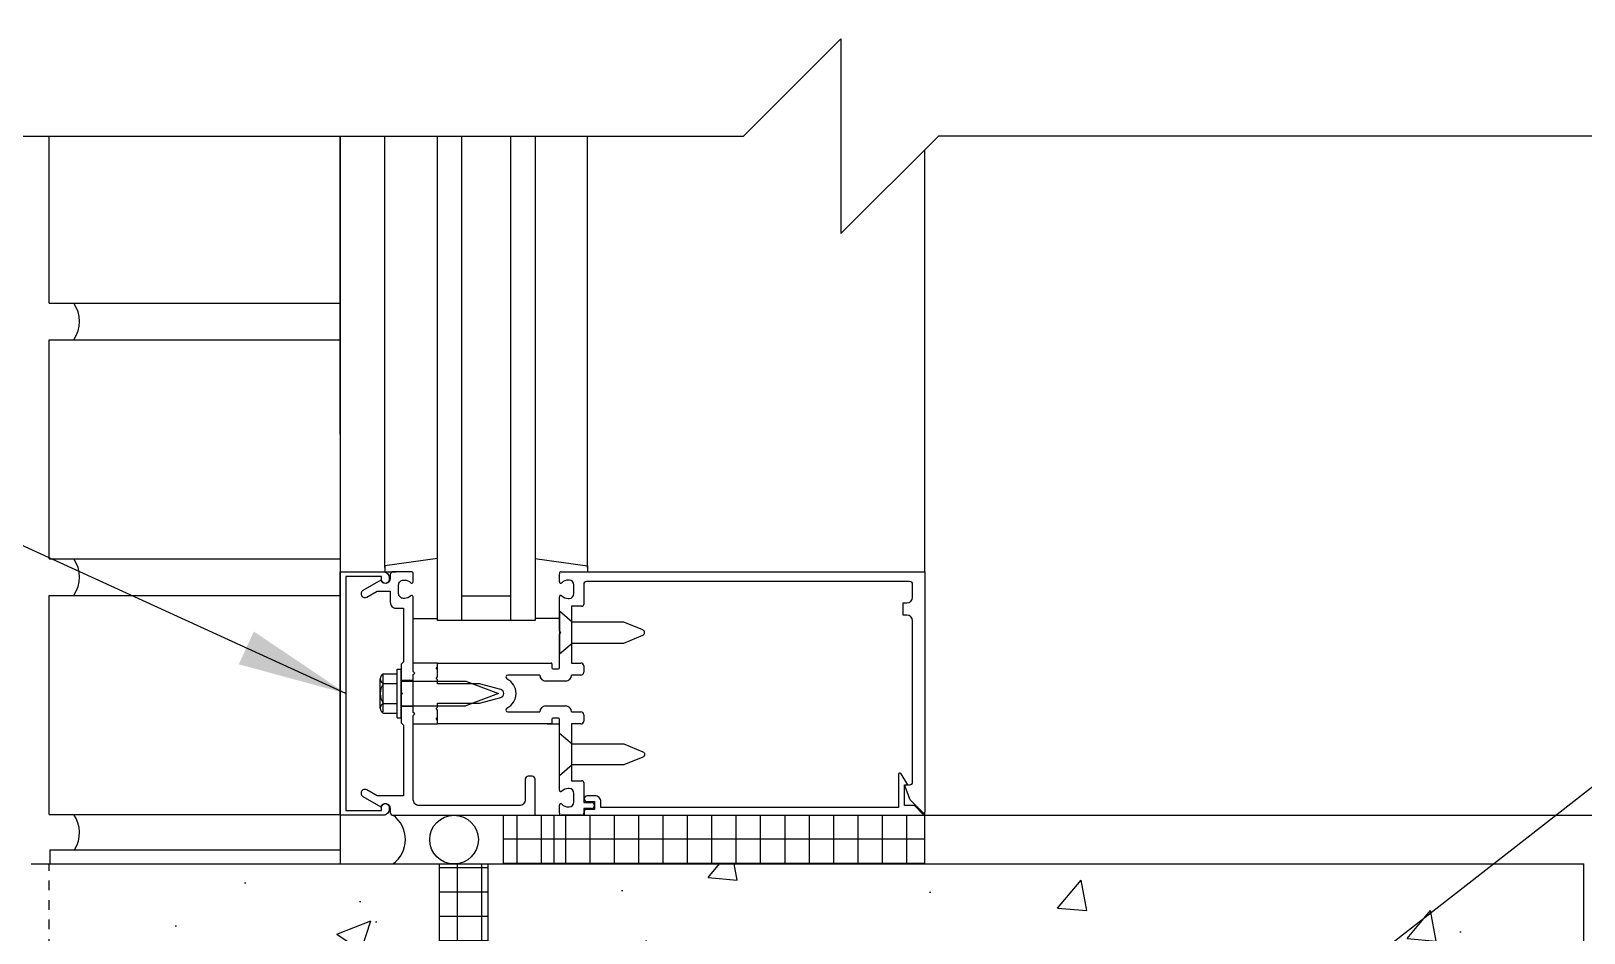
# Model space of a CAD drawing. Header units: inches. Extents: x -6.7 to 42.3, y 74.3 to 149.9.
# Drawn here: x 8.1 to 24.04, y 109.12 to 118.38 of the extents above; entities that cross this region are included whole.
import ezdxf

# ---------------------------------------------------------------- set-up
doc = ezdxf.new("R2010")
doc.units = ezdxf.units.IN
doc.header["$LTSCALE"] = 0.5
doc.header["$MEASUREMENT"] = 0
doc.linetypes.add('HIDDEN2', pattern=[0.1875, 0.125, -0.0625])
for name, color, linetype in [('HATCH', 12, 'Continuous'), ('Hidden2', 12, 'HIDDEN2'), ('line25', 2, 'Continuous'), ('LINE50', 5, 'Continuous'), ('LINE9', 9, 'Continuous'), ('Slab', 5, 'Continuous'), ('TEXT', 4, 'Continuous')]:
    doc.layers.add(name, color=color, linetype=linetype)
doc.styles.add('DIM', font='romans.shx', dxfattribs={"width": 0.7})
doc.dimstyles.new('ext_12', dxfattribs={"dimscale": 12, "dimtxt": 0.09375, "dimasz": 0.09375, "dimexe": 0.09375, "dimexo": 0.0625, "dimgap": 0.0625, "dimtad": 1, "dimdec": 1, "dimzin": 2, "dimdsep": 46, "dimlunit": 4, "dimtxsty": 'DIM', "dimcen": 0.09, "dimdle": 0.09375, "dimclrt": 4, "dimadec": 0, "dimazin": 0, "dimtfac": 1, "dimtdec": 1, "dimtmove": 1, "dimatfit": 3, "dimfxl": 1, "dimfrac": 2, "dimtolj": 1, "dimtzin": 0, "dimarcsym": 0})

msp = doc.modelspace()

# ---------------------------------------------------------------- hatches: boundary and pattern name
at = {"layer": 'HATCH'}
h = msp.add_hatch(dxfattribs=at)
h.set_pattern_fill('AR-CONC', color=256, scale=0.5)
h.paths.add_polyline_path([(21.4161015, 85.6142073, 0.0824145898), (21.2727645, 85.6933137, -0.3178372452), (21.1060978, 85.929016), (21.1060978, 85.996516, -0.4142135624), (21.1685978, 86.059016), (21.2160978, 86.059016), (21.2160978, 86.129016), (21.1110978, 86.129016, -0.1889729321), (20.9552288, 86.2238605, 0.1963228336), (20.5060978, 86.5701202), (19.1842423, 86.8606158, 0.0577946906), (18.4161015, 86.9497023, 0.0577946906), (17.6479607, 86.8606158), (16.3261051, 86.5701202, 0.1963228336), (15.8769742, 86.2238605, -0.1889729321), (15.7211051, 86.129016), (15.6161051, 86.129016), (15.6161051, 86.059016), (15.6636051, 86.059016, -0.4142135624), (15.7261051, 85.996516), (15.7261051, 85.929016, -0.3178372452), (15.5594384, 85.6933137, 0.0824145898), (15.4161015, 85.6142073), (15.4161015, 84.0877083), (17.4473515, 84.0877083), (18.4473515, 83.0877083), (18.4473515, 85.0877083), (19.4473515, 84.0877083), (21.4161015, 84.0877083)])
h.paths.add_polyline_path([(21.4161015, 91.8328432), (21.4161015, 92.5615764), (21.34721, 92.3503091, -0.7257365568), (21.2411015, 92.3315764), (21.1921884, 92.4815764), (21.0661015, 92.4815764, -0.4142135624), (21.0161015, 92.5315764), (21.0161015, 92.5615764), (20.9161015, 92.5615764), (20.9161015, 94.0768908, 0.2589583705), (20.6569609, 94.5436893, -0.3113104134), (20.6004014, 94.6738332, 2.1272927511), (20.1878158, 94.4493425, -1), (20.0243872, 94.0408195, -0.3253062267), (19.5578124, 94.7829854, 0.1048804382), (19.3854166, 95.5947968, 1.4229132431), (19.0519098, 95.127712, -0.7355925422), (19.0646946, 94.6696654, -0.0827551475), (18.4161015, 94.5615764, -0.0827551475), (17.7675083, 94.6696654, -0.7355925422), (17.7802932, 95.127712, 1.4229132431), (17.4467863, 95.5947968, 0.1048804382), (17.2743905, 94.7829854, -0.3253062267), (16.8078158, 94.0408195, -1), (16.6443872, 94.4493425, 2.1272927511), (16.2318015, 94.6738332, -0.3113104134), (16.175242, 94.5436893, 0.2589583705), (15.9161015, 94.0768908), (15.9161015, 92.5615764), (15.8161015, 92.5615764), (15.8161015, 92.5315764, -0.4142135624), (15.7661015, 92.4815764), (15.6400145, 92.4815764), (15.59721, 92.3503091, -0.7257365569), (15.4911015, 92.3315764), (15.4161015, 92.5615764), (15.4161015, 89.7438247, 0.0643975703), (15.5261051, 89.6778652), (15.6161051, 89.6778652), (15.6161051, 89.6361391, -0.2490694202), (15.7261051, 89.429016), (15.7261051, 89.361516, -0.4142135624), (15.6636051, 89.299016), (15.6161051, 89.299016), (15.6161051, 89.229016), (15.7211051, 89.229016, 0.1004604156), (16.1148036, 89.2861787, -0.6014354321), (16.234307, 89.1812954, 2.1820948247), (16.6443872, 89.3942048, -1), (16.8078158, 89.8027279, -0.2443795114), (17.2562236, 89.281971, 0.0531565226), (17.4220631, 88.6678894, 1.5531317869), (17.7802932, 89.0921941, -0.7355925422), (17.7675083, 89.5502406, -0.0827551475), (18.4161015, 89.6583297, -0.0827551475), (19.0646946, 89.5502406, -0.7355925422), (19.0519098, 89.0921941, 1.5531317869), (19.4101399, 88.6678894, 0.0531565226), (19.5759793, 89.281971, -0.2443795114), (20.0243872, 89.8027279, -1), (20.1878158, 89.3942048, 2.1820948247), (20.5978959, 89.1812954, -0.6014354321), (20.7173994, 89.2861787, 0.1004604156), (21.1110978, 89.229016), (21.2160978, 89.229016), (21.2160978, 89.299016), (21.1685978, 89.299016, -0.4142135624), (21.1060978, 89.361516), (21.1060978, 89.429016, -0.2490694202), (21.2160978, 89.6361391), (21.2160978, 89.6778652), (21.3060978, 89.6778652, 0.0643975703), (21.4161015, 89.7438247)])
h.paths.add_polyline_path([(18.3011006, 96.5673857, 0.4135815914), (17.9261015, 96.9415764), (16.5411015, 96.9415764, 0.4142135624), (15.9161015, 96.3165764), (15.9161015, 95.7898486, 0.5490706968), (16.4500553, 95.4502037), (17.4623785, 95.923971, -0.0530942443), (17.9129196, 96.0791148, 0.3501185223)])
h.paths.add_polyline_path([(17.9129196, 97.9840379, -0.0530942443), (17.4623785, 98.1391818), (16.4500553, 98.612949, 0.5490706968), (15.9161015, 98.2733041), (15.9161015, 97.7465764, 0.4142135624), (16.5411015, 97.1215764), (17.9261015, 97.1215764, 0.4135815913), (18.3011006, 97.495767, 0.3501185224)])
h.paths.add_polyline_path([(20.9161015, 97.7465764), (20.9161015, 98.2733041, 0.5490706968), (20.3821476, 98.612949), (19.3698244, 98.1391818, -0.0530942443), (18.9192833, 97.9840379, 0.3501185223), (18.5311023, 97.495767, 0.4135815914), (18.9061015, 97.1215764), (20.2911015, 97.1215764, 0.4142135624)])
h.paths.add_polyline_path([(20.2911015, 96.9415764), (18.9061015, 96.9415764, 0.4135815913), (18.5311023, 96.5673857, 0.3501185224), (18.9192833, 96.0791148, -0.0530942443), (19.3698244, 95.923971), (20.3821476, 95.4502037, 0.5490706968), (20.9161015, 95.7898486), (20.9161015, 96.3165764, 0.4142135624)])
h.paths.add_polyline_path([(20.7961015, 100.7204932), (20.7961015, 100.8328432), (20.7961015, 100.9451932), (20.9161015, 101.1451932), (20.9161015, 102.286063, 0.2910966595), (20.6280399, 102.7389229), (19.3698244, 103.3277678, 0.0933692721), (18.5629761, 103.5350993, 0.0163324644), (18.4161015, 103.5398982, 0.1098692817), (17.4623785, 103.3277678), (16.204163, 102.7389229, 0.2910966595), (15.9161015, 102.286063), (15.9161015, 101.1451932), (16.0361015, 100.9451932), (16.0361015, 100.8328432), (16.0361015, 100.7204932), (15.9161015, 100.5204932), (15.9161015, 99.3796235, 0.2910966595), (16.204163, 98.9267636), (17.4623785, 98.3379187, 0.1098692817), (18.4161015, 98.1257883, 0.1098692817), (19.3698244, 98.3379187), (20.6280399, 98.9267636, 0.2910966595), (20.9161015, 99.3796235), (20.9161015, 100.5204932)])
h.paths.add_polyline_path([(18.3011006, 104.1699194, 0.4135815915), (17.9261015, 104.5441101), (16.5411015, 104.5441101, 0.4142135624), (15.9161015, 103.9191101), (15.9161015, 103.3923824, 0.5490706968), (16.4500553, 103.0527375), (17.4623785, 103.5265047, -0.0530942443), (17.9129196, 103.6816486, 0.1829837551), (18.207655, 103.8779278, 0.1570718046)])
h.paths.add_polyline_path([(17.9129196, 105.5865717, -0.0530942443), (17.4623785, 105.7417155), (16.4500553, 106.2154828, 0.5490706968), (15.9161015, 105.8758378), (15.9161015, 105.3491101, 0.4142135624), (16.5411015, 104.7241101), (17.9261015, 104.7241101, 0.4135815917), (18.3011006, 105.0983008, 0.3501185221)], flags=17)
h.paths.add_polyline_path([(20.9161015, 105.3491101), (20.9161015, 105.8758378, 0.5490706968), (20.3821476, 106.2154828), (19.3698244, 105.7417155, -0.0530942443), (18.9192833, 105.5865717, 0.3501185223), (18.5311023, 105.0983008, 0.4135815915), (18.9061015, 104.7241101), (20.2911015, 104.7241101, 0.4142135624)], flags=17)
h.paths.add_polyline_path([(20.2911015, 104.5441101), (18.9061015, 104.5441101, 0.1175252216), (18.7369534, 104.503795, 0.2823332061), (18.5311023, 104.1699194, 0.3501185224), (18.9192833, 103.6816486, -0.0530942443), (19.3698244, 103.5265047), (20.3821476, 103.0527375, 0.5490706968), (20.9161015, 103.3923824), (20.9161015, 103.9191101, 0.4142135624)])
h.paths.add_polyline_path([(24.0411015, 109.8328432), (12.7911015, 109.8328432), (12.7911015, 105.8322339), (15.4161015, 103.2072339), (15.4161015, 105.8322339), (15.4161051, 107.5887956), (15.9161015, 107.5887956, 0.2589583705), (16.175242, 107.1219972, -0.3113104134), (16.2318015, 106.9918533, 2.1272927511), (16.6443872, 107.216344, -1), (16.8078158, 107.624867, -0.3253062267), (17.2743905, 106.8827011, 0.1048804382), (17.4467863, 106.0708897, 1.4229132431), (17.7802932, 106.5379745, -0.7355925422), (17.7675083, 106.996021, -0.0827551475), (18.4161015, 107.1041101, -0.0827551475), (19.0646946, 106.996021, -0.7355925422), (19.0519098, 106.5379745, 1.4229132431), (19.3854166, 106.0708897, 0.1048804382), (19.5578124, 106.8827011, -0.3253062267), (20.0243872, 107.624867, -1), (20.1878158, 107.216344, 2.1272927511), (20.6004014, 106.9918533, -0.3113104134), (20.6569609, 107.1219972, 0.2589583705), (20.9161015, 107.5887956), (21.4161015, 107.5887956), (21.4161015, 103.2066246), (24.0411015, 105.8322339)])
h.paths.add_polyline_path([(34.4627027, 107.8328432), (32.4627027, 107.8328432), (33.4627027, 108.8328432), (33.4627027, 109.8328432), (24.5411015, 109.8328432), (24.5411015, 105.8322663), (33.4627027, 105.8328432), (33.4627027, 106.8328432)])
h.paths.add_polyline_path([(12.2911015, 109.8328432), (10.2911015, 109.8328432), (8.1036015, 109.8328432), (3.3706992, 109.6771346), (3.3703394, 107.4253346), (4.3701796, 106.4254944), (3.3701796, 106.4254944), (2.3701796, 106.4254944), (3.3700199, 105.4256542), (3.3697399, 103.6738568), (12.2911015, 103.9673624)])
h.paths.add_polyline_path([(21.4161015, 132.7260064, 0.0824145898), (21.2727645, 132.8051129, -0.3178372452), (21.1060978, 133.0408152), (21.1060978, 133.1083152, -0.4142135624), (21.1685978, 133.1708152), (21.2160978, 133.1708152), (21.2160978, 133.2408152), (21.1110978, 133.2408152, -0.1889729321), (20.9552288, 133.3356597, 0.1963228336), (20.5060978, 133.6819194), (19.1842423, 133.972415, 0.0577946906), (18.4161015, 134.0615014, 0.0577946906), (17.6479607, 133.972415), (16.3261051, 133.6819194, 0.1963228336), (15.8769742, 133.3356597, -0.1889729321), (15.7211051, 133.2408152), (15.6161051, 133.2408152), (15.6161051, 133.1708152), (15.6636051, 133.1708152, -0.4142135624), (15.7261051, 133.1083152), (15.7261051, 133.0408152, -0.3178372452), (15.5594384, 132.8051129, 0.0824145898), (15.4161015, 132.7260064), (15.4161015, 130.7863182), (16.7443334, 130.7863182), (16.8175567, 130.8595415), (17.2443334, 131.0363182), (17.2443334, 130.0363182), (16.8175567, 130.2130949), (16.7443334, 130.2863182), (15.4161015, 130.2863182), (15.4161015, 128.2148277), (16.3599563, 128.2148277), (16.3599563, 129.095319), (16.4224563, 129.2148277), (16.4849563, 129.095319), (16.4849563, 128.2148277), (17.275865, 128.2148277), (21.4161015, 128.2148277)])
h.paths.add_polyline_path([(15.4161015, 132.7260064), (15.4161015, 135.1038218), (12.7911015, 132.4738182), (12.7911015, 130.7863182), (15.4161015, 130.7863182)])
h.paths.add_polyline_path([(15.4161015, 130.2863182), (12.7911015, 130.2863182), (12.7911015, 128.2148277), (15.4161015, 128.2148277)])
h.paths.add_polyline_path([(21.4161015, 138.9446424), (21.4161015, 141.033661, 0.0643975703), (21.3060978, 141.0996205), (21.2160978, 141.0996205), (21.2160978, 141.1413465, -0.2490694202), (21.1060978, 141.3484697), (21.1060978, 141.4159697, -0.4142135624), (21.1685978, 141.4784697), (21.2160978, 141.4784697), (21.2160978, 141.5484697), (21.1110978, 141.5484697, 0.1004604156), (20.7173994, 141.4913069, -0.6014354322), (20.5978959, 141.5961903, 2.1820948247), (20.1878158, 141.3832808, -1), (20.0243872, 140.9747578, -0.2443795114), (19.5759793, 141.4955147, 0.0531565226), (19.4101399, 142.1095963, 1.5531317869), (19.0519098, 141.6852916, -0.7355925422), (19.0646946, 141.227245, -0.0827551475), (18.4161015, 141.119156, -0.0827551475), (17.7675083, 141.227245, -0.7355925422), (17.7802932, 141.6852916, 1.5531317869), (17.4220631, 142.1095963, 0.0531565226), (17.2562236, 141.4955147, -0.2443795114), (16.8078158, 140.9747578, -1), (16.6443872, 141.3832808, 2.1820948247), (16.234307, 141.5961903, -0.6014354317), (16.1148036, 141.4913069, 0.1004604157), (15.7211051, 141.5484697), (15.6161051, 141.5484697), (15.6161051, 141.4784697), (15.6636051, 141.4784697, -0.4142135624), (15.7261051, 141.4159697), (15.7261051, 141.3484697, -0.2490694202), (15.6161051, 141.1413465), (15.6161051, 141.0996205), (15.5261051, 141.0996205, 0.0643975703), (15.4161015, 141.033661), (15.4161015, 138.9446424), (15.4161015, 136.8556239, 0.0643975703), (15.5261051, 136.7896644), (15.6161051, 136.7896644), (15.6161051, 136.7479383, -0.2490694202), (15.7261051, 136.5408152), (15.7261051, 136.4733152, -0.4142135624), (15.6636051, 136.4108152), (15.6161051, 136.4108152), (15.6161051, 136.3408152), (15.7211051, 136.3408152, 0.1004604156), (16.1148036, 136.3979779, -0.6014354321), (16.234307, 136.2930946, 2.1820948247), (16.6443872, 136.506004, -1), (16.8078158, 136.9145271, -0.2443795114), (17.2562236, 136.3937702, 0.0531565226), (17.4220631, 135.7796886, 1.5531317869), (17.7802932, 136.2039933, -0.7355925422), (17.7675083, 136.6620398, -0.0827551475), (18.4161015, 136.7701289, -0.0827551475), (19.0646946, 136.6620398, -0.7355925422), (19.0519098, 136.2039933, 1.5531317869), (19.4101399, 135.7796886, 0.0531565226), (19.5759793, 136.3937702, -0.2443795114), (20.0243872, 136.9145271, -1), (20.1878158, 136.506004, 2.1820948247), (20.5978959, 136.2930946, -0.6014354319), (20.7173994, 136.3979779, 0.1004604157), (21.1110978, 136.3408152), (21.2160978, 136.3408152), (21.2160978, 136.4108152), (21.1685978, 136.4108152, -0.4142135624), (21.1060978, 136.4733152), (21.1060978, 136.5408152, -0.2490694202), (21.2160978, 136.7479383), (21.2160978, 136.7896644), (21.3060978, 136.7896644, 0.0643975703), (21.4161015, 136.8556239)])
h.paths.add_polyline_path([(21.4161015, 147.9446424), (17.4161015, 147.9446424), (16.4161015, 148.9446424), (16.4161015, 146.9446424), (15.4161015, 147.9446424), (15.4161015, 145.1632784, 0.0824145898), (15.5594384, 145.084172, -0.3178372452), (15.7261051, 144.8484697), (15.7261051, 144.7809697, -0.4142135624), (15.6636051, 144.7184697), (15.6161051, 144.7184697), (15.6161051, 144.6484697), (15.7211051, 144.6484697, -0.1889729321), (15.8769742, 144.5536252, 0.1963228336), (16.3261051, 144.2073655), (17.6479607, 143.9168699, 0.0577946906), (18.4161015, 143.8277834, 0.0577946906), (19.1842423, 143.9168699), (20.5060978, 144.2073655, 0.1963228336), (20.9552288, 144.5536252, -0.1889729321), (21.1110978, 144.6484697), (21.2160978, 144.6484697), (21.2160978, 144.7184697), (21.1685978, 144.7184697, -0.4142135624), (21.1060978, 144.7809697), (21.1060978, 144.8484697, -0.3178372452), (21.2727645, 145.084172, 0.0824145898), (21.4161015, 145.1632784)])
h = msp.add_hatch(dxfattribs=at)
h.set_pattern_fill('NET', color=256, scale=2, style=0)
h.set_pattern_definition([(0, (-2.40854, -1.41056), (0, 0.25), []), (90, (-2.40854, -1.41056), (-0.25, 2e-17), [])])
h.paths.add_polyline_path([(13.755865, 110.3328432), (13.545865, 110.3328432), (13.275865, 110.3328432), (12.9472447, 110.3328432), (12.9472447, 109.8328432), (17.275865, 109.8328432), (17.275865, 110.3328432)])
h = msp.add_hatch(dxfattribs=at)
h.set_pattern_fill('NET', color=256, scale=2, style=0)
h.set_pattern_definition([(0, (-108.7712, -47.95293), (0, 0.25), []), (90, (-108.7712, -47.95293), (-0.25, 2e-17), [])])
h.paths.add_polyline_path([(12.7911015, 106.5375047), (12.2911015, 106.6714793), (12.2911015, 103.9673624), (12.7911015, 103.983812)])
h.paths.add_polyline_path([(12.7911015, 108.7339441), (12.2911015, 108.8232115), (12.2911015, 106.6714793), (12.7911015, 106.5375047)])
h.paths.add_polyline_path([(12.7911015, 109.8328432), (12.2911015, 109.8328432), (12.2911015, 108.8232115), (12.7911015, 108.7339441)])
at = {"layer": 'Slab'}
h = msp.add_hatch(dxfattribs=at)
h.set_pattern_fill('EARTH', color=12, scale=8, angle=45, style=0)
h.paths.add_polyline_path([(12.2304702, 109.8082307), (12.2304701, 109.8082319), (12.2271969, 109.8080828)])

# ---------------------------------------------------------------- linework, layer by layer
at = {"layer": 'HATCH'}
for p, q in [((11.275865, 114.2434075), (11.275865, 117.3050855)), ((11.7361101, 112.8758636), (11.7361101, 117.3050855)), ((12.525865, 112.3328432), (12.525865, 117.3050855)), ((13.025865, 117.3050855), (13.025865, 112.3328432)), ((13.81562, 112.8758636), (13.81562, 117.3050855)), ((17.275865, 112.8328432), (17.275865, 117.164849)), ((12.2761101, 112.9697643), (11.7361101, 112.8932289)), ((11.7361101, 112.8932289), (11.7361101, 112.8332289)), ((13.27562, 112.9697643), (13.81562, 112.8932289)), ((13.025865, 112.5828432), (12.525865, 112.5828432)), ((13.275865, 110.3328432), (13.545865, 110.3328432)), ((13.755865, 110.3328432), (17.275865, 110.3328432))]:
    msp.add_line(p, q, dxfattribs=at)
at = {"layer": 'HATCH', "color": 12}
for p, q in [((13.2358003, 109.8328432), (13.3295483, 109.8328432)), ((14.1108003, 109.8328432), (14.2983003, 109.8328432))]:
    msp.add_line(p, q, dxfattribs=at)
at = {"layer": 'HATCH'}
msp.add_circle((12.444865, 110.0828432), 0.25, dxfattribs=at)
for centre, radius, start, end in [((8.2763406, 115.4023277), 0.3244296, 324.69439705, 35.30560295), ((8.2763406, 112.7773277), 0.3244296, 324.69439705, 35.30560295), ((8.2763406, 110.1523277), 0.3244296, 327.67119838, 35.30560295), ((11.632365, 110.0828432), 0.3125, 306.86989765, 53.13010235)]:
    msp.add_arc(centre, radius, start, end, dxfattribs=at)
at = {"layer": 'Hidden2'}
msp.add_line((8.2911015, 105.7624137), (8.2911015, 109.8328432), dxfattribs=at)
at = {"layer": 'line25', "color": 12}
for p, q in [((8.2911015, 115.5898277), (8.2911015, 117.3050855)), ((11.27599, 117.3050855), (11.27599, 109.8328432)), ((8.2911015, 115.5898277), (11.27599, 115.5898277)), ((8.2911015, 112.9648277), (8.2911015, 115.2148277)), ((8.2911015, 115.2148277), (11.27599, 115.2148277)), ((8.2911015, 112.9648277), (11.27599, 112.9648277)), ((8.2911015, 110.3398277), (8.2911015, 112.5898277)), ((8.2911015, 112.5898277), (11.27599, 112.5898277)), ((8.2911015, 110.3398277), (11.27599, 110.3398277)), ((8.3004814, 109.9788301), (11.27599, 109.9788301)), ((8.3004814, 109.8328432), (8.3004814, 109.9788301))]:
    msp.add_line(p, q, dxfattribs=at)
at = {"layer": 'line25'}
msp.add_line((12.2911015, 109.8328432), (12.2911015, 103.9673624), dxfattribs=at)
at = {"layer": 'LINE50'}
for p, q in [((8.1036015, 109.8328432), (10.2911015, 109.8328432)), ((10.2911015, 109.8328432), (24.0411015, 109.8328432)), ((12.7911015, 109.8328432), (12.7911015, 91.8328432)), ((24.0411015, 91.8328432), (24.0411015, 109.8328432))]:
    msp.add_line(p, q, dxfattribs=at)
at = {"layer": 'LINE9'}
for p, q in [((15.4161015, 117.3050855), (16.4161015, 118.3050855)), ((16.4161015, 118.3050855), (16.4161015, 116.3050855)), ((7.2911015, 117.3050855), (15.4161015, 117.3050855)), ((16.4161015, 116.3050855), (17.4161015, 117.3050855)), ((25.5411015, 117.3050855), (17.4161015, 117.3050855)), ((13.81562, 112.8932289), (13.81562, 112.8332289)), ((11.7361101, 112.8332289), (11.851741, 112.8332289)), ((13.525865, 112.7308432), (13.525865, 112.8128432)), ((13.545865, 112.8328432), (17.275865, 112.8328432)), ((13.625865, 112.7468432), (13.6153567, 112.7468432)), ((13.675865, 112.6088432), (13.675865, 112.6968432)), ((13.775865, 112.7028432), (13.775865, 112.4978432)), ((17.120865, 112.7328432), (13.805865, 112.7328432)), ((17.150865, 112.5728432), (17.150865, 112.7028432)), ((17.275865, 112.8328432), (17.275865, 110.3639143)), ((13.525865, 112.2228432), (13.525865, 112.5748432)), ((13.6153567, 112.5588432), (13.625865, 112.5588432)), ((13.657865, 112.3158432), (13.525865, 112.4268432)), ((13.525865, 112.4268432), (13.525865, 111.9888432)), ((13.755865, 112.4778432), (13.650865, 112.4778432)), ((13.650865, 112.4778432), (13.650865, 111.8958432)), ((17.055865, 112.3878432), (17.055865, 112.5128432)), ((17.055865, 112.5128432), (17.090865, 112.5128432)), ((17.090865, 112.3878432), (17.055865, 112.3878432)), ((12.0261101, 112.3532289), (12.2761101, 112.3532289)), ((13.52562, 112.3532289), (13.27562, 112.3532289)), ((13.540865, 112.2078432), (13.525865, 112.2228432)), ((13.525865, 112.1928432), (13.540865, 112.2078432)), ((14.1885238, 112.3158432), (13.657865, 112.3158432)), ((14.3823455, 112.2355596), (14.1885238, 112.3158432)), ((17.150865, 110.6748432), (17.150865, 112.3278432)), ((13.525865, 111.8458432), (13.525865, 112.1928432)), ((13.525865, 111.9888432), (13.657865, 112.0998432)), ((13.657865, 112.0998432), (14.1885238, 112.0998432)), ((14.1885238, 112.0998432), (14.3823455, 112.1801269)), ((12.275865, 111.8958432), (12.025865, 111.8958432)), ((12.025865, 111.8333432), (12.025865, 111.8958432)), ((12.275865, 111.8558432), (12.275865, 111.8958432)), ((12.275865, 111.8958432), (13.439865, 111.8958432)), ((12.275865, 111.8333432), (12.275865, 111.8958432)), ((13.449865, 111.8858432), (13.449865, 111.8458432)), ((13.650865, 111.8958432), (13.745865, 111.8958432)), ((11.68626, 111.4306632), (11.68626, 111.7350382)), ((11.698555, 111.7694432), (11.71726, 111.7694432)), ((11.71726, 111.3962532), (11.71726, 111.7694432)), ((11.721185, 111.7857632), (11.860865, 111.7857632)), ((11.860865, 111.3328432), (11.860865, 111.8328432)), ((11.860865, 111.8328432), (11.900865, 111.8328432)), ((11.900865, 111.3328432), (11.900865, 111.8328432)), ((12.260865, 111.8408432), (12.275865, 111.8558432)), ((12.275865, 111.8258432), (12.260865, 111.8408432)), ((12.260865, 111.7378432), (12.275865, 111.7528432)), ((12.275865, 111.7228432), (12.260865, 111.7378432)), ((12.275865, 111.7528432), (12.275865, 111.8258432)), ((12.275865, 111.6828432), (12.275865, 111.7228432)), ((13.324865, 111.7708432), (12.9972451, 111.7708432)), ((13.459865, 111.8358432), (13.515865, 111.8358432)), ((13.745865, 111.7708432), (13.650865, 111.7708432)), ((13.775865, 111.8658432), (13.775865, 111.8008432)), ((11.721185, 111.6843082), (11.860865, 111.6843082)), ((12.025865, 111.7158432), (11.900865, 111.7158432)), ((11.900865, 111.7082332), (12.565865, 111.7082332)), ((12.705865, 111.6828432), (12.275865, 111.6828432)), ((12.565865, 111.7082332), (12.900865, 111.5828432)), ((12.900865, 111.5828432), (12.565865, 111.4574632)), ((12.9239772, 111.6244003), (12.705865, 111.6828432)), ((13.590865, 111.7108432), (13.384865, 111.7108432)), ((11.721185, 111.4813882), (11.860865, 111.4813882)), ((11.900865, 111.4574632), (12.565865, 111.4574632)), ((12.025865, 111.4498432), (11.900865, 111.4498432)), ((12.260865, 111.4278432), (12.275865, 111.4428432)), ((12.275865, 111.4128432), (12.260865, 111.4278432)), ((12.275865, 111.4428432), (12.275865, 111.4828432)), ((12.275865, 111.4828432), (12.705865, 111.4828432)), ((12.275865, 111.3398432), (12.275865, 111.4128432)), ((12.705865, 111.4828432), (12.9239772, 111.5412862)), ((13.384865, 111.4548432), (13.590865, 111.4548432)), ((11.698555, 111.3962532), (11.71726, 111.3962532)), ((11.721185, 111.3799332), (11.860865, 111.3799332)), ((11.860865, 111.3328432), (11.900865, 111.3328432)), ((12.025865, 111.2698432), (12.025865, 111.3323432)), ((12.025865, 111.2698432), (12.275865, 111.2698432)), ((12.260865, 111.3248432), (12.275865, 111.3398432)), ((12.275865, 111.3098432), (12.260865, 111.3248432)), ((12.275865, 111.2698432), (12.275865, 111.3323432)), ((12.275865, 111.2698432), (12.275865, 111.3098432)), ((13.439865, 111.2698432), (12.275865, 111.2698432)), ((12.9972451, 111.3948432), (13.324865, 111.3948432)), ((13.400865, 111.2698432), (13.525865, 111.2698432)), ((13.449865, 111.3198432), (13.449865, 111.2798432)), ((13.515865, 111.3298432), (13.459865, 111.3298432)), ((13.525865, 110.9728432), (13.525865, 111.3198432)), ((13.650865, 111.3948432), (13.745865, 111.3948432)), ((13.745865, 111.2698432), (13.650865, 111.2698432)), ((13.650865, 111.2698432), (13.650865, 110.6878432)), ((13.775865, 111.3648432), (13.775865, 111.2998432)), ((13.525865, 110.5908432), (13.525865, 110.9428432)), ((13.625865, 110.6068432), (13.6153567, 110.6068432)), ((13.650865, 110.6878432), (13.755865, 110.6878432)), ((13.775865, 110.6678432), (13.775865, 110.4628432)), ((17.1249866, 110.4906507), (17.068865, 110.6448432)), ((17.068865, 110.6448432), (17.120865, 110.6448432)), ((13.675865, 110.4688432), (13.675865, 110.5568432)), ((13.775865, 110.4628432), (13.856865, 110.4628432)), ((17.258794, 110.3568432), (17.1249866, 110.4906507)), ((12.9472447, 110.3328432), (12.9472447, 109.8328432)), ((13.4692752, 110.3328432), (33.4627027, 110.3328432)), ((13.4692752, 110.3328432), (13.4692752, 109.8328432)), ((13.525865, 110.3528432), (13.525865, 110.4348432)), ((13.755865, 110.3328432), (13.545865, 110.3328432)), ((13.6153567, 110.4188432), (13.625865, 110.4188432)), ((13.856865, 110.4028432), (13.775865, 110.4028432)), ((13.775865, 110.4028432), (13.775865, 110.3528432)), ((17.275865, 110.3328432), (17.275865, 110.3639143)), ((17.275865, 109.8328432), (17.275865, 110.3639143))]:
    msp.add_line(p, q, dxfattribs=at)
msp.add_lwpolyline([(13.275865, 117.3050855), (13.275865, 112.3328432), (12.275865, 112.3328432), (12.275865, 117.3050855)], dxfattribs=at)
for points in [[(11.335865, 110.3828432), (11.699865, 110.3828432), (11.699865, 110.4128432, -1), (11.779865, 110.4128432), (11.779865, 110.3928432, -0.4142135624), (11.719865, 110.3328432), (11.275865, 110.3328432), (11.275865, 112.8328432), (11.719865, 112.8328432, -0.4142135624), (11.779865, 112.7728432), (11.779865, 112.7528432, -1), (11.699865, 112.7528432), (11.699865, 112.7828432), (11.335865, 112.7828432)], [(11.925865, 112.4588432), (11.925865, 111.9078432), (11.900865, 111.8828432), (11.900865, 111.5978432), (11.915865, 111.5828432), (11.900865, 111.5678432), (11.900865, 111.2828432), (11.925865, 111.2578432), (11.925865, 110.5328432), (11.6550404, 110.5328432), (11.549865, 110.5935663, 1), (11.509865, 110.5242842), (11.6924942, 110.4188432, -0.8490904587), (11.789865, 110.4028432), (11.789865, 110.3628432, 0.4142135624), (11.819865, 110.3328432), (13.275865, 110.3328432), (13.275865, 110.7028432, 0.4142135624), (13.245865, 110.7328432), (13.205865, 110.7328432, 0.4142135624), (13.175865, 110.7028432), (13.175865, 110.4928432, -0.4142135624), (13.115865, 110.4328432), (12.085865, 110.4328432, -0.4142135624), (12.025865, 110.4928432), (12.025865, 111.3578432), (12.040865, 111.3728432), (12.025865, 111.3878432), (12.025865, 111.7778432), (12.040865, 111.7928432), (12.025865, 111.8078432), (12.025865, 112.5748432, 0.6693764951), (12.0002234, 112.5854147, -0.1997729274), (11.9363734, 112.5588432), (11.925865, 112.5588432, -0.4142135624), (11.875865, 112.6088432), (11.875865, 112.6968432, -0.4142135624), (11.925865, 112.7468432), (11.9363734, 112.7468432, -0.1997729274), (12.0002234, 112.7202718, 0.6693764951), (12.025865, 112.7308432), (12.025865, 112.8128432, 0.4142135624), (12.005865, 112.8328432), (11.819865, 112.8328432, 0.4142135624), (11.789865, 112.8028432), (11.789865, 112.7628432, -0.8490904587), (11.6924942, 112.7468432), (11.509865, 112.6414023, 1), (11.549865, 112.5721202), (11.6550404, 112.6328432), (11.789865, 112.6328432), (11.789865, 112.5188432, 0.4142135624), (11.849865, 112.4588432)], [(13.657865, 110.8498432), (13.525865, 110.7388432), (13.525865, 111.1768432), (13.657865, 111.0658432), (14.1885238, 111.0658432), (14.3823455, 110.9855596, -0.6681786379), (14.3823455, 110.9301269), (14.1885238, 110.8498432)], [(13.801865, 110.3928432, 0.4142135624), (13.781865, 110.3728432), (13.781865, 110.3328432), (17.256865, 110.3328432, 0.6681786379), (17.2604006, 110.3413788), (17.1689361, 110.4328432), (17.068865, 110.4328432), (17.068865, 110.6448432), (17.100865, 110.6448432), (17.0347407, 110.759374, 0.767326988), (17.006865, 110.7519047), (17.006865, 110.4128432), (13.951865, 110.4128432), (13.951865, 110.4728432, 0.4142135624), (13.891865, 110.5328432), (13.811865, 110.5328432, 1), (13.811865, 110.4728432), (13.886865, 110.4728432), (13.886865, 110.3928432)]]:
    msp.add_lwpolyline(points, format="xyb", close=True, dxfattribs=at)
for centre, radius, start, end in [((13.545865, 112.8128432), 0.02, 90, 180), ((13.540865, 112.7308432), 0.015, 180, 315.18968809), ((13.6153567, 112.6568432), 0.09, 90, 135.18968809), ((13.625865, 112.6968432), 0.05, 0, 90), ((13.805865, 112.7028432), 0.03, 90, 180), ((17.120865, 112.7028432), 0.03, 360, 90), ((13.540865, 112.5748432), 0.015, 44.81031191, 180), ((13.6153567, 112.6488432), 0.09, 224.81031191, 270), ((13.625865, 112.6088432), 0.05, 270, 360), ((17.090865, 112.5728432), 0.06, 270, 0), ((13.755865, 112.4978432), 0.02, 270, 360), ((17.090865, 112.3278432), 0.06, 0, 90), ((14.370865, 112.2078432), 0.03, 292.5, 67.5), ((13.439865, 111.8858432), 0.01, 0, 90), ((13.745865, 111.8658432), 0.03, 0, 90), ((11.74057, 111.7350382), 0.0543126, 110.9107, 249.0893), ((12.9972451, 111.7508432), 0.02, 90, 243.3313394), ((12.912865, 111.5828432), 0.168, 296.6686606, 63.3313394), ((13.384865, 111.7708432), 0.06, 180, 270), ((13.459865, 111.8458432), 0.01, 180, 270), ((13.515865, 111.8458432), 0.01, 270, 0), ((13.590865, 111.7708432), 0.06, 270, 0), ((13.745865, 111.8008432), 0.03, 270, 360), ((11.85111, 111.5828432), 0.1648491, 142.0123, 217.9877), ((12.9128421, 111.5828432), 0.043023, 285, 75), ((11.74057, 111.4306632), 0.0543126, 110.9107, 249.0893), ((12.9972451, 111.4148432), 0.02, 116.6686606, 270), ((13.384865, 111.3948432), 0.06, 90, 180), ((13.590865, 111.3948432), 0.06, 0, 90), ((13.439865, 111.2798432), 0.01, 270, 0), ((13.459865, 111.3198432), 0.01, 90, 180), ((13.515865, 111.3198432), 0.01, 0, 90), ((13.745865, 111.3648432), 0.03, 0, 90), ((13.745865, 111.2998432), 0.03, 270, 360), ((13.6153567, 110.5168432), 0.09, 90, 135.18968809), ((13.625865, 110.5568432), 0.05, 0, 90), ((13.755865, 110.6678432), 0.02, 0, 90), ((17.120865, 110.6748432), 0.03, 270, 0), ((13.540865, 110.5908432), 0.015, 180, 315.18968809), ((13.540865, 110.4348432), 0.015, 44.81031191, 180), ((13.625865, 110.4688432), 0.05, 270, 0), ((13.856865, 110.4328432), 0.03, 270, 90), ((13.545865, 110.3528432), 0.02, 180, 270), ((13.6153567, 110.5088432), 0.09, 224.81031191, 270), ((13.755865, 110.3528432), 0.02, 270, 360), ((17.265865, 110.3639143), 0.01, 225, 0)]:
    msp.add_arc(centre, radius, start, end, dxfattribs=at)

# ---------------------------------------------------------------- leaders
at = {"layer": 'TEXT'}
for points in [[(11.335865, 111.5828432), (2.347794, 115.6950088), (-1.1914414, 115.6950088)], [(19.2575339, 106.8265235), (28.283725, 113.8732804), (36.9590001, 113.8732804)]]:
    msp.add_leader(points, dimstyle='ext_12', override={"dimgap": 0.0625, "dimtad": 0}, dxfattribs=at)

doc.saveas('drawing.dxf')
